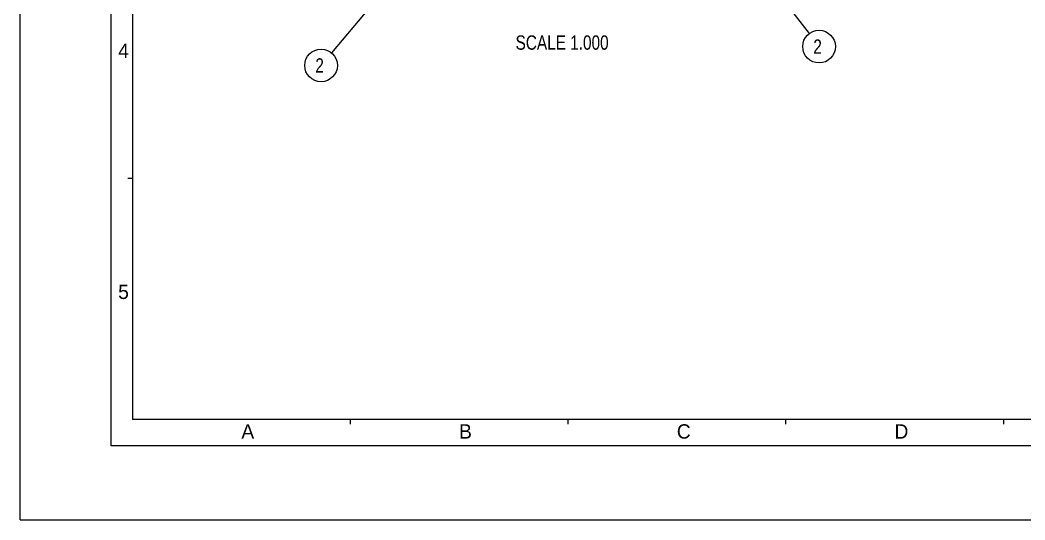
# Model space of a CAD drawing. Header units: millimetres. Extents: x 0 to 420, y 0 to 297.
# Drawn here: x 0 to 210, y 0 to 104.5 of the extents above; entities that cross this region are included whole.
import ezdxf

# ---------------------------------------------------------------- set-up
doc = ezdxf.new("R2010")
doc.units = ezdxf.units.MM
doc.header["$LTSCALE"] = 23.1
doc.layers.get('0').update_dxf_attribs({"linetype": 'CONTINUOUS'})
doc.layers.add('DETAIL', color=7, linetype='CONTINUOUS')
doc.styles.get("Standard").update_dxf_attribs({"font": 'txt', "width": 0.8})
doc.styles.add('TEXTSTYLE_2', font='txt')
doc.dimstyles.get("Standard").update_dxf_attribs({"dimtxt": 3, "dimasz": 2.1, "dimexe": 2, "dimexo": 1, "dimtad": 1, "dimzin": 0, "dimdsep": 46, "dimtxsty": 'STANDARD', "dimblk": '_FILLED', "dimblk1": '_FILLED', "dimblk2": '_FILLED', "dimcen": 0.09, "dimazin": 0, "dimtol": 1, "dimtp": 0.01, "dimtm": 0.01, "dimtfac": 1, "dimtofl": 0, "dimtmove": 0, "dimatfit": 3, "dimldrblk": '_FILLED', "dimfxl": 1, "dimtolj": 1, "dimtzin": 0, "dimarcsym": 0})

# ---------------------------------------------------------------- blocks, each defined once
blk = doc.blocks.new('_FILLED')
at = {"color": 0, "linetype": 'BYBLOCK'}
blk.add_solid([(0, 0), (-1, 0.17), (-1, -0.17)], dxfattribs=at)
blk = doc.blocks.new('BALLOON_BL8', base_point=(62.9, 95.04))
at = {"color": 2, "linetype": 'CONTINUOUS'}
blk.add_circle((62.9, 95.04), 3.42, dxfattribs=at)
at = {"color": 2, "linetype": 'CONTINUOUS', "insert": (61.7, 96.54), "char_height": 3, "width": 2.4, "attachment_point": 1, "line_spacing_factor": 0.9}
blk.add_mtext('2', dxfattribs=at)
blk = doc.blocks.new('BALLOON_BL9', base_point=(166.98, 98.97))
at = {"color": 2, "linetype": 'CONTINUOUS'}
blk.add_circle((166.98, 98.97), 3.42, dxfattribs=at)
at = {"color": 2, "linetype": 'CONTINUOUS', "insert": (165.78, 100.47), "char_height": 3, "width": 2.4, "attachment_point": 1, "line_spacing_factor": 0.9}
blk.add_mtext('2', dxfattribs=at)

msp = doc.modelspace()

# ---------------------------------------------------------------- linework, layer by layer
at = {"color": 7, "linetype": 'CONTINUOUS'}
for q in [(0, 297), (420, 0)]:
    msp.add_line((0, 0), q, dxfattribs=at)
at = {"color": 4, "linetype": 'CONTINUOUS'}
for p, q in [((19, 15.5), (19, 281.5)), ((23.5, 276), (23.5, 21)), ((23.5, 71.4), (22.5, 71.4)), ((396, 21), (23.5, 21)), ((69, 21), (69, 20)), ((114.5, 21), (114.5, 20)), ((160, 21), (160, 20)), ((205.5, 21), (205.5, 20)), ((401, 15.5), (19, 15.5))]:
    msp.add_line(p, q, dxfattribs=at)

# ---------------------------------------------------------------- block references
at = {"color": 2, "linetype": 'CONTINUOUS'}
for name, p in [('BALLOON_BL9', (166.98, 98.97)), ('BALLOON_BL8', (62.9, 95.04))]:
    msp.add_blockref(name, p, dxfattribs=at)

# ---------------------------------------------------------------- texts
at = {"color": 2, "linetype": 'CONTINUOUS', "char_height": 3, "width": 3, "attachment_point": 1, "line_spacing_factor": 0.9, "style": 'TEXTSTYLE_2'}
for s, insert in [('4', (20.5, 99.6)), ('5', (20.5, 49.2)), ('A', (46.25, 20)), ('B', (91.75, 20)), ('C', (137.25, 20)), ('D', (182.75, 20))]:
    msp.add_mtext(s, dxfattribs=dict(at, insert=insert))
at = {"layer": 'DETAIL', "color": 2, "linetype": 'CONTINUOUS', "insert": (123, 101.32), "char_height": 3, "width": 26.4, "attachment_point": 3, "line_spacing_factor": 0.9}
msp.add_mtext('SCALE 1.000', dxfattribs=at)

# ---------------------------------------------------------------- leaders
at = {"color": 2, "linetype": 'CONTINUOUS'}
for points in [[(158.86, 109.57), (164.9, 101.69)], [(73.98, 108.24), (65.1, 97.66)]]:
    msp.add_leader(points, dimstyle='STANDARD', override={"dimtad": 0}, dxfattribs=at)

doc.saveas('drawing.dxf')
